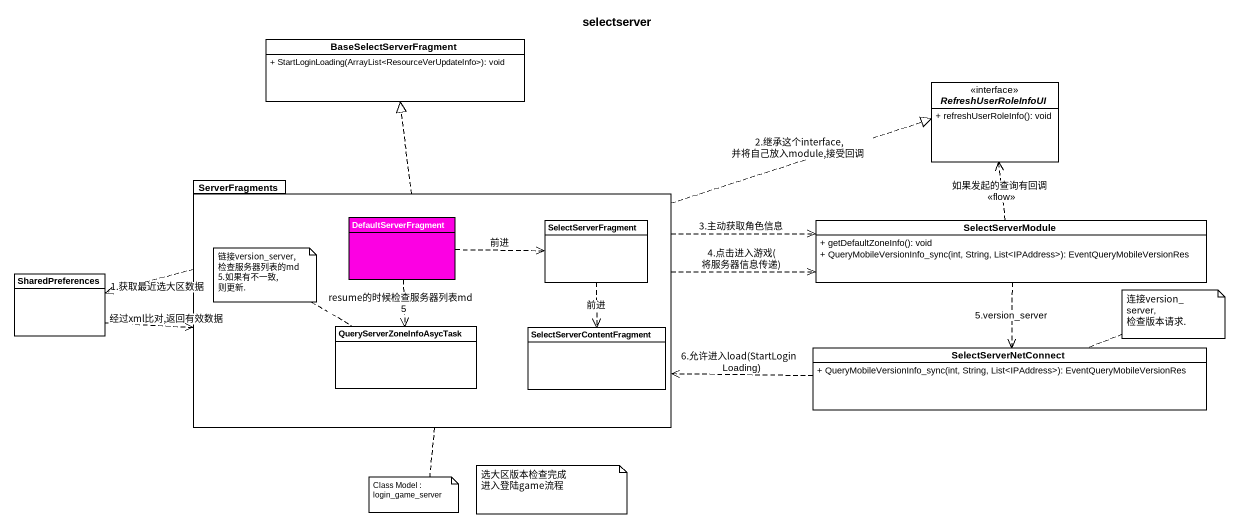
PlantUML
@startuml
title selectserver
hide circle
hide empty members
skinparam classAttributeIconSize 0
class BaseSelectServerFragment {
  + StartLoginLoading(ArrayList<ResourceVerUpdateInfo>): void
}
interface RefreshUserRoleInfoUI <<interface>> {
  + refreshUserRoleInfo(): void
}
package ServerFragments {
  class DefaultServerFragment #FC00E3
  class SelectServerFragment
  class QueryServerZoneInfoAsycTask
  class SelectServerContentFragment
}
class SelectServerModule {
  + getDefaultZoneInfo(): void
  + QueryMobileVersionInfo_sync(int, String, List<IPAddress>): EventQueryMobileVersionRes
}
class SharedPreferences
class SelectServerNetConnect {
  + QueryMobileVersionInfo_sync(int, String, List<IPAddress>): EventQueryMobileVersionRes
}
ServerFragments .up.|> BaseSelectServerFragment
ServerFragments .right.|> RefreshUserRoleInfoUI : 2.继承这个interface,并将自己放入module,接受回调
ServerFragments .right.> SelectServerModule : 3.主动获取角色信息
ServerFragments .right.> SelectServerModule : 4.点击进入游戏(将服务器信息传递)
ServerFragments .left.> SharedPreferences : 1.获取最近选大区数据
DefaultServerFragment .right.> SelectServerFragment : 前进
DefaultServerFragment ..> QueryServerZoneInfoAsycTask : resume的时候检查服务器列表md5
SelectServerFragment ..> SelectServerContentFragment : 前进
SelectServerModule .up.> RefreshUserRoleInfoUI : 如果发起的查询有回调\n<<flow>>
SelectServerModule ..> SelectServerNetConnect : 5.version_server
SharedPreferences .right.> ServerFragments : 经过xml比对,返回有效数据
SelectServerNetConnect .left.> ServerFragments : 6.允许进入load(StartLoginLoading)
note left of QueryServerZoneInfoAsycTask : 链接version_server,检查服务器列表的md5.如果有不一致,则更新.
note right of SelectServerNetConnect : 连接version_server,检查版本请求.
note as N3
  选大区版本检查完成
  进入登陆game流程
end note
note bottom of ServerFragments : Class Model : login_game_server
@enduml
